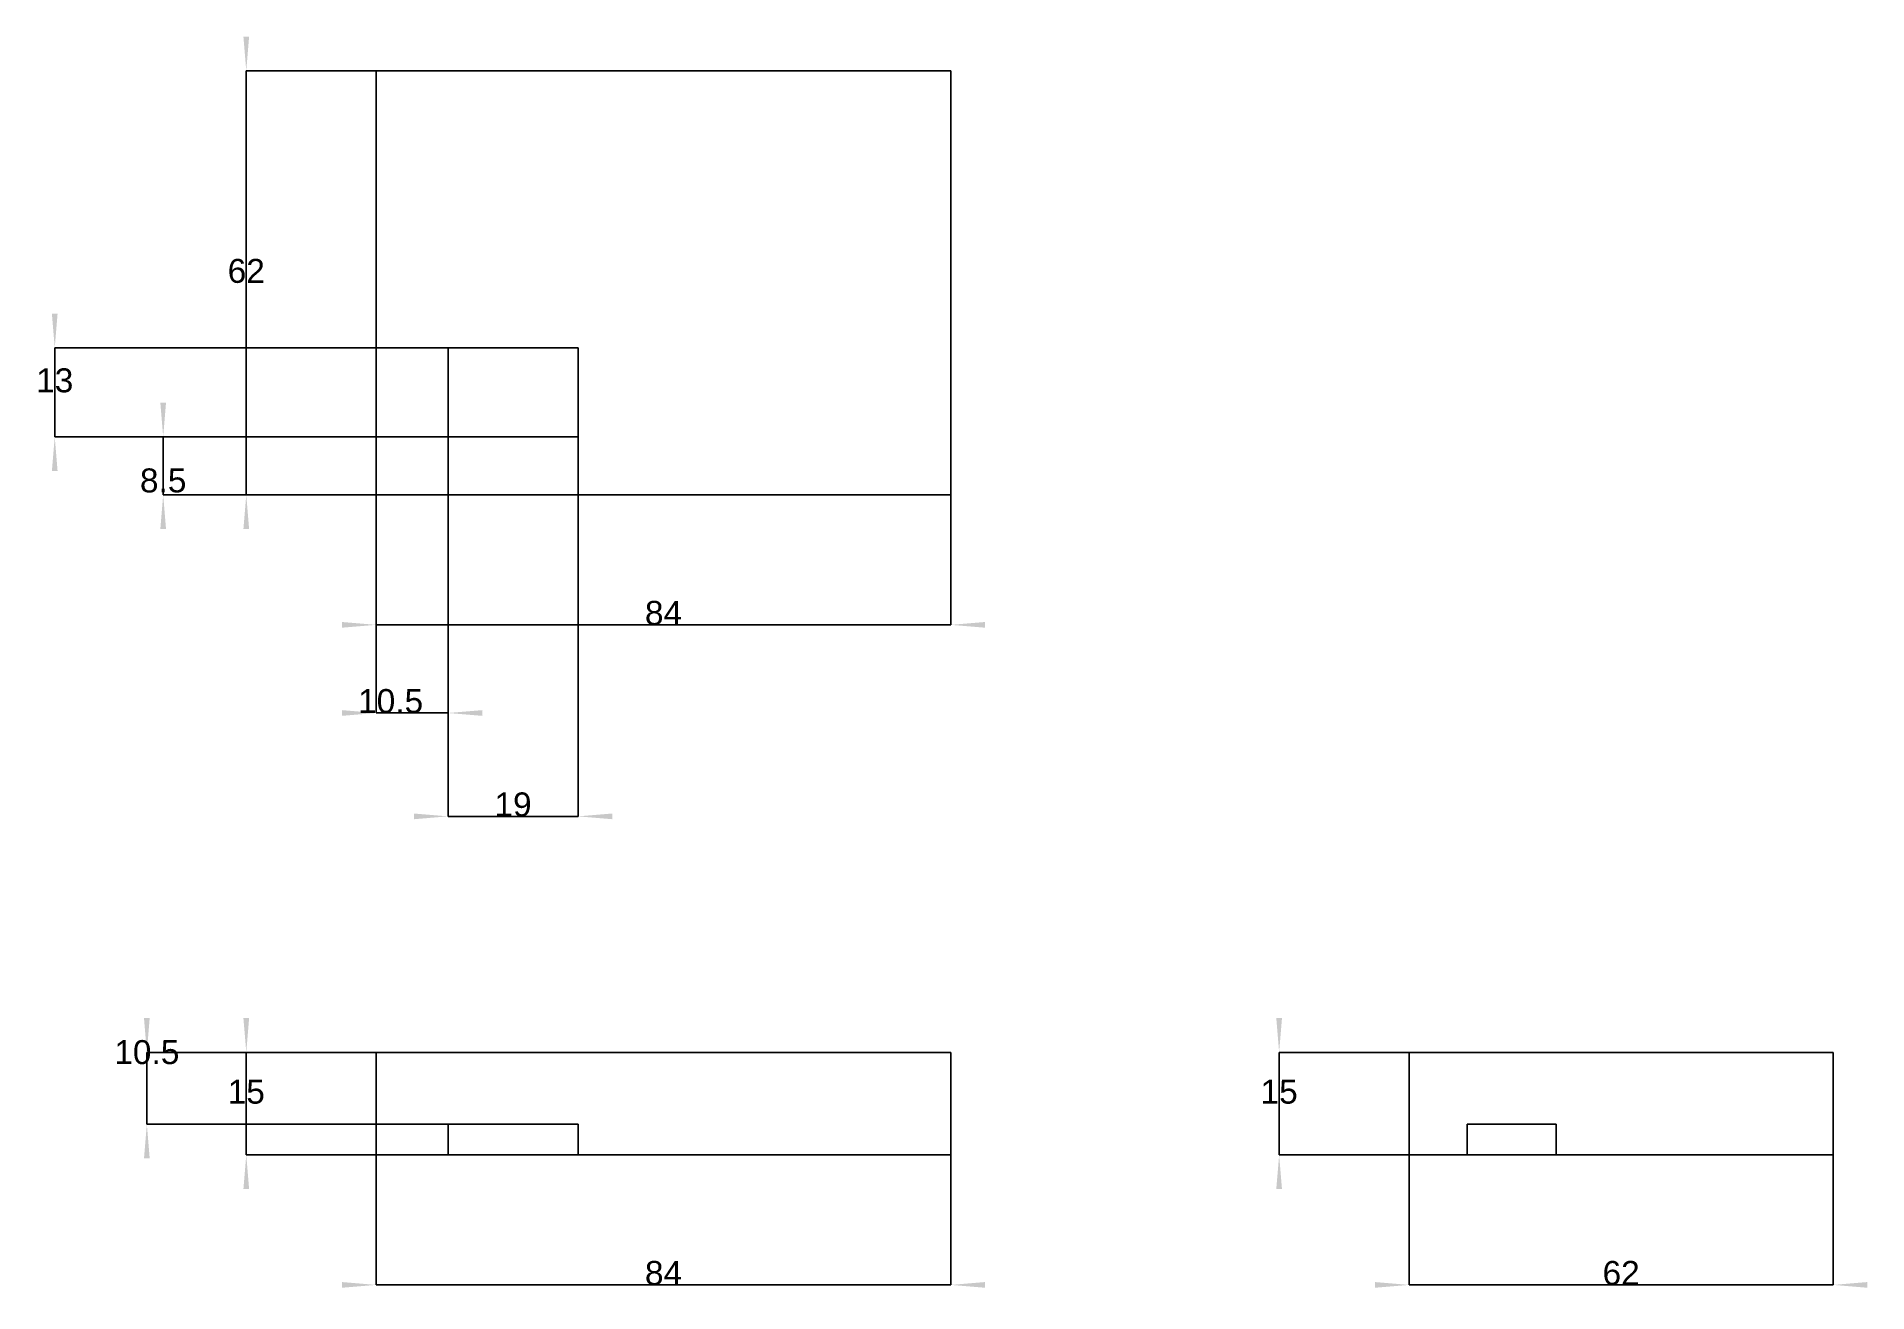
# Model space of a CAD drawing. Header units: millimetres. Extents: x 88 to 356, y 57 to 241.
import ezdxf
from ezdxf.enums import TextEntityAlignment as Align

# ---------------------------------------------------------------- set-up
doc = ezdxf.new("R2010")
doc.units = ezdxf.units.MM
doc.layers.get('0').update_dxf_attribs({"linetype": 'CONTINUOUS'})
for name, color, linetype in [('D', 7, 'CONTINUOUS'), ('D001', 7, 'CONTINUOUS'), ('D002', 7, 'CONTINUOUS'), ('D003', 7, 'CONTINUOUS'), ('D004', 7, 'CONTINUOUS'), ('D005', 7, 'CONTINUOUS'), ('D006', 7, 'CONTINUOUS'), ('D007', 7, 'CONTINUOUS'), ('D008', 7, 'CONTINUOUS'), ('D009', 7, 'CONTINUOUS'), ('D010', 7, 'CONTINUOUS'), ('Front', 7, 'CONTINUOUS'), ('Right', 7, 'CONTINUOUS'), ('Top', 7, 'CONTINUOUS')]:
    doc.layers.add(name, color=color, linetype=linetype)
doc.styles.get("Standard").update_dxf_attribs({"font": 'arial.ttf'})
doc.dimstyles.get("Standard").update_dxf_attribs({"dimscale": 0, "dimtxt": 2.5, "dimasz": 2.5, "dimexe": 1.25, "dimexo": 0.625, "dimtad": 1, "dimtxsty": 'STANDARD', "dimcen": 2.5, "dimazin": 3, "dimtfac": 1, "dimtmove": 0, "dimatfit": 3})

# ---------------------------------------------------------------- blocks, each defined once
blk = doc.blocks.new('*D')
at = {"color": 0}
for points in [[(133, 58.0833), (133, 58.9167), (138, 58.5)], [(227, 58.0833), (227, 58.9167), (222, 58.5)]]:
    blk.add_solid(points, dxfattribs=at)
at = {"layer": 'D'}
for p, q in [((138, 77.5), (138, 58.5)), ((222, 77.5), (222, 58.5)), ((138, 58.5), (222, 58.5))]:
    blk.add_line(p, q, dxfattribs=at)
blk.add_text('84', height=3.5, dxfattribs=at).set_placement((180, 58.5), align=Align.CENTER)
blk = doc.blocks.new('*D001')
at = {"color": 0}
for points in [[(118.583, 97.5), (119.417, 97.5), (119, 92.5)], [(118.583, 72.5), (119.417, 72.5), (119, 77.5)]]:
    blk.add_solid(points, dxfattribs=at)
at = {"layer": 'D001'}
for p, q in [((138, 92.5), (119, 92.5)), ((119, 77.5), (119, 92.5)), ((138, 77.5), (119, 77.5))]:
    blk.add_line(p, q, dxfattribs=at)
blk.add_text('15', height=3.5, dxfattribs=at).set_placement((119, 85), align=Align.CENTER)
blk = doc.blocks.new('*D002')
at = {"color": 0}
for points in [[(133, 154.583), (133, 155.417), (138, 155)], [(227, 154.583), (227, 155.417), (222, 155)]]:
    blk.add_solid(points, dxfattribs=at)
at = {"layer": 'D002'}
for p, q in [((138, 174), (138, 155)), ((222, 174), (222, 155)), ((138, 155), (222, 155))]:
    blk.add_line(p, q, dxfattribs=at)
blk.add_text('84', height=3.5, dxfattribs=at).set_placement((180, 155), align=Align.CENTER)
blk = doc.blocks.new('*D003')
at = {"color": 0}
for points in [[(118.583, 241), (119.417, 241), (119, 236)], [(118.583, 169), (119.417, 169), (119, 174)]]:
    blk.add_solid(points, dxfattribs=at)
at = {"layer": 'D003'}
for p, q in [((138, 236), (119, 236)), ((119, 174), (119, 236)), ((138, 174), (119, 174))]:
    blk.add_line(p, q, dxfattribs=at)
blk.add_text('62', height=3.5, dxfattribs=at).set_placement((119, 205), align=Align.CENTER)
blk = doc.blocks.new('*D004')
at = {"color": 0}
for points in [[(284, 58.0833), (284, 58.9167), (289, 58.5)], [(356, 58.0833), (356, 58.9167), (351, 58.5)]]:
    blk.add_solid(points, dxfattribs=at)
at = {"layer": 'D004'}
for p, q in [((289, 77.5), (289, 58.5)), ((351, 77.5), (351, 58.5)), ((289, 58.5), (351, 58.5))]:
    blk.add_line(p, q, dxfattribs=at)
blk.add_text('62', height=3.5, dxfattribs=at).set_placement((320, 58.5), align=Align.CENTER)
blk = doc.blocks.new('*D005')
at = {"color": 0}
for points in [[(269.583, 97.5), (270.417, 97.5), (270, 92.5)], [(269.583, 72.5), (270.417, 72.5), (270, 77.5)]]:
    blk.add_solid(points, dxfattribs=at)
at = {"layer": 'D005'}
for p, q in [((289, 92.5), (270, 92.5)), ((270, 77.5), (270, 92.5)), ((289, 77.5), (270, 77.5))]:
    blk.add_line(p, q, dxfattribs=at)
blk.add_text('15', height=3.5, dxfattribs=at).set_placement((270, 85), align=Align.CENTER)
blk = doc.blocks.new('*D006')
at = {"color": 0}
for points in [[(133, 141.697), (133, 142.53), (138, 142.114)], [(153.5, 141.697), (153.5, 142.53), (148.5, 142.114)]]:
    blk.add_solid(points, dxfattribs=at)
at = {"layer": 'D006'}
for p, q in [((148.5, 182.5), (148.5, 142.114)), ((138, 174), (138, 142.114)), ((138, 142.114), (148.5, 142.114))]:
    blk.add_line(p, q, dxfattribs=at)
blk.add_text('10.5', height=3.5, dxfattribs=at).set_placement((140.104, 142.114), align=Align.CENTER)
blk = doc.blocks.new('*D007')
at = {"color": 0}
for points in [[(106.437, 187.5), (107.271, 187.5), (106.854, 182.5)], [(106.437, 169), (107.271, 169), (106.854, 174)]]:
    blk.add_solid(points, dxfattribs=at)
at = {"layer": 'D007'}
for p, q in [((148.5, 182.5), (106.854, 182.5)), ((106.854, 174), (106.854, 182.5)), ((138, 174), (106.854, 174))]:
    blk.add_line(p, q, dxfattribs=at)
blk.add_text('8.5', height=3.5, dxfattribs=at).set_placement((106.854, 174.364), align=Align.CENTER)
blk = doc.blocks.new('*D008')
at = {"color": 0}
for points in [[(143.5, 126.583), (143.5, 127.417), (148.5, 127)], [(172.5, 126.583), (172.5, 127.417), (167.5, 127)]]:
    blk.add_solid(points, dxfattribs=at)
at = {"layer": 'D008'}
for p, q in [((148.5, 182.5), (148.5, 127)), ((167.5, 182.5), (167.5, 127)), ((148.5, 127), (167.5, 127))]:
    blk.add_line(p, q, dxfattribs=at)
blk.add_text('19', height=3.5, dxfattribs=at).set_placement((158, 127), align=Align.CENTER)
blk = doc.blocks.new('*D009')
at = {"color": 0}
for points in [[(90.5833, 200.5), (91.4167, 200.5), (91, 195.5)], [(90.5833, 177.5), (91.4167, 177.5), (91, 182.5)]]:
    blk.add_solid(points, dxfattribs=at)
at = {"layer": 'D009'}
for p, q in [((148.5, 195.5), (91, 195.5)), ((91, 182.5), (91, 195.5)), ((148.5, 182.5), (91, 182.5))]:
    blk.add_line(p, q, dxfattribs=at)
blk.add_text('13', height=3.5, dxfattribs=at).set_placement((91, 189), align=Align.CENTER)
blk = doc.blocks.new('*D010')
at = {"color": 0}
for points in [[(104.048, 97.5), (104.881, 97.5), (104.464, 92.5)], [(104.048, 77), (104.881, 77), (104.464, 82)]]:
    blk.add_solid(points, dxfattribs=at)
at = {"layer": 'D010'}
for p, q in [((138, 92.5), (104.464, 92.5)), ((104.464, 82), (104.464, 92.5)), ((148.5, 82), (104.464, 82))]:
    blk.add_line(p, q, dxfattribs=at)
blk.add_text('10.5', height=3.5, dxfattribs=at).set_placement((104.464, 90.7855), align=Align.CENTER)

msp = doc.modelspace()

# ---------------------------------------------------------------- linework, layer by layer
at = {"layer": 'Front'}
for p, q in [((138, 77.5), (138, 92.5)), ((138, 92.5), (222, 92.5)), ((138, 77.5), (138, 92.5)), ((138, 92.5), (222, 92.5)), ((222, 77.5), (222, 92.5)), ((222, 77.5), (222, 92.5)), ((148.5, 82), (167.5, 82)), ((148.5, 77.5), (148.5, 82)), ((148.5, 82), (167.5, 82)), ((148.5, 77.5), (148.5, 82)), ((167.5, 77.5), (167.5, 82)), ((167.5, 77.5), (167.5, 82)), ((138, 77.5), (222, 77.5)), ((138, 77.5), (222, 77.5)), ((148.5, 77.5), (167.5, 77.5)), ((148.5, 77.5), (167.5, 77.5))]:
    msp.add_line(p, q, dxfattribs=at)
at = {"layer": 'Right'}
for p, q in [((289, 77.5), (289, 92.5)), ((289, 92.5), (351, 92.5)), ((289, 77.5), (289, 92.5)), ((289, 92.5), (351, 92.5)), ((351, 77.5), (351, 92.5)), ((351, 77.5), (351, 92.5)), ((297.5, 77.5), (297.5, 82)), ((297.5, 77.5), (297.5, 82)), ((297.5, 82), (310.5, 82)), ((297.5, 82), (310.5, 82)), ((310.5, 77.5), (310.5, 82)), ((310.5, 77.5), (310.5, 82)), ((289, 77.5), (351, 77.5)), ((289, 77.5), (351, 77.5)), ((297.5, 77.5), (310.5, 77.5)), ((297.5, 77.5), (310.5, 77.5))]:
    msp.add_line(p, q, dxfattribs=at)
at = {"layer": 'Top'}
for p, q in [((138, 174), (138, 236)), ((138, 236), (222, 236)), ((138, 174), (138, 236)), ((138, 236), (222, 236)), ((222, 174), (222, 236)), ((222, 174), (222, 236)), ((148.5, 195.5), (167.5, 195.5)), ((148.5, 182.5), (148.5, 195.5)), ((148.5, 195.5), (167.5, 195.5)), ((148.5, 182.5), (148.5, 195.5)), ((167.5, 182.5), (167.5, 195.5)), ((167.5, 182.5), (167.5, 195.5)), ((148.5, 182.5), (167.5, 182.5)), ((148.5, 182.5), (167.5, 182.5)), ((138, 174), (222, 174)), ((138, 174), (222, 174))]:
    msp.add_line(p, q, dxfattribs=at)

# ---------------------------------------------------------------- dimensions: what is measured, and where the dimension line sits
at = {"layer": 'D'}
dim = msp.add_linear_dim(base=(180, 58.5), p1=(138, 77.5), p2=(222, 77.5), text='84', dimstyle='STANDARD', dxfattribs=at)
dim.commit()
dim.dimension.update_dxf_attribs({"geometry": '*D', "text_midpoint": (180, 63.5)})
at = {"layer": 'D001'}
dim = msp.add_linear_dim(base=(119, 85), p1=(138, 77.5), p2=(138, 92.5), angle=90, text='15', dimstyle='STANDARD', dxfattribs=at)
dim.commit()
dim.dimension.update_dxf_attribs({"geometry": '*D001', "text_midpoint": (124, 85)})
at = {"layer": 'D002'}
dim = msp.add_linear_dim(base=(180, 155), p1=(138, 174), p2=(222, 174), text='84', dimstyle='STANDARD', dxfattribs=at)
dim.commit()
dim.dimension.update_dxf_attribs({"geometry": '*D002', "text_midpoint": (180, 160)})
at = {"layer": 'D003'}
dim = msp.add_linear_dim(base=(119, 205), p1=(138, 174), p2=(138, 236), angle=90, text='62', dimstyle='STANDARD', dxfattribs=at)
dim.commit()
dim.dimension.update_dxf_attribs({"geometry": '*D003', "text_midpoint": (124, 205)})
at = {"layer": 'D004'}
dim = msp.add_linear_dim(base=(320, 58.5), p1=(289, 77.5), p2=(351, 77.5), text='62', dimstyle='STANDARD', dxfattribs=at)
dim.commit()
dim.dimension.update_dxf_attribs({"geometry": '*D004', "text_midpoint": (320, 63.5)})
at = {"layer": 'D005'}
dim = msp.add_linear_dim(base=(270, 85), p1=(289, 77.5), p2=(289, 92.5), angle=90, text='15', dimstyle='STANDARD', dxfattribs=at)
dim.commit()
dim.dimension.update_dxf_attribs({"geometry": '*D005', "text_midpoint": (275, 85)})
at = {"layer": 'D006'}
dim = msp.add_linear_dim(base=(140.104, 142.114), p1=(138, 174), p2=(148.5, 182.5), text='10.5', dimstyle='STANDARD', dxfattribs=at)
dim.commit()
dim.dimension.update_dxf_attribs({"geometry": '*D006', "text_midpoint": (143.25, 146)})
at = {"layer": 'D007'}
dim = msp.add_linear_dim(base=(106.854, 174.364), p1=(138, 174), p2=(148.5, 182.5), angle=90, text='8.5', dimstyle='STANDARD', dxfattribs=at)
dim.commit()
dim.dimension.update_dxf_attribs({"geometry": '*D007', "text_midpoint": (110, 178.25)})
at = {"layer": 'D008'}
dim = msp.add_linear_dim(base=(158, 127), p1=(148.5, 182.5), p2=(167.5, 182.5), text='19', dimstyle='STANDARD', dxfattribs=at)
dim.commit()
dim.dimension.update_dxf_attribs({"geometry": '*D008', "text_midpoint": (158, 132)})
at = {"layer": 'D009'}
dim = msp.add_linear_dim(base=(91, 189), p1=(148.5, 182.5), p2=(148.5, 195.5), angle=90, text='13', dimstyle='STANDARD', dxfattribs=at)
dim.commit()
dim.dimension.update_dxf_attribs({"geometry": '*D009', "text_midpoint": (96, 189)})
at = {"layer": 'D010'}
dim = msp.add_linear_dim(base=(104.464, 90.786), p1=(148.5, 82), p2=(138, 92.5), angle=90, text='10.5', dimstyle='STANDARD', dxfattribs=at)
dim.commit()
dim.dimension.update_dxf_attribs({"geometry": '*D010', "text_midpoint": (108, 87.25)})

doc.saveas('drawing.dxf')
